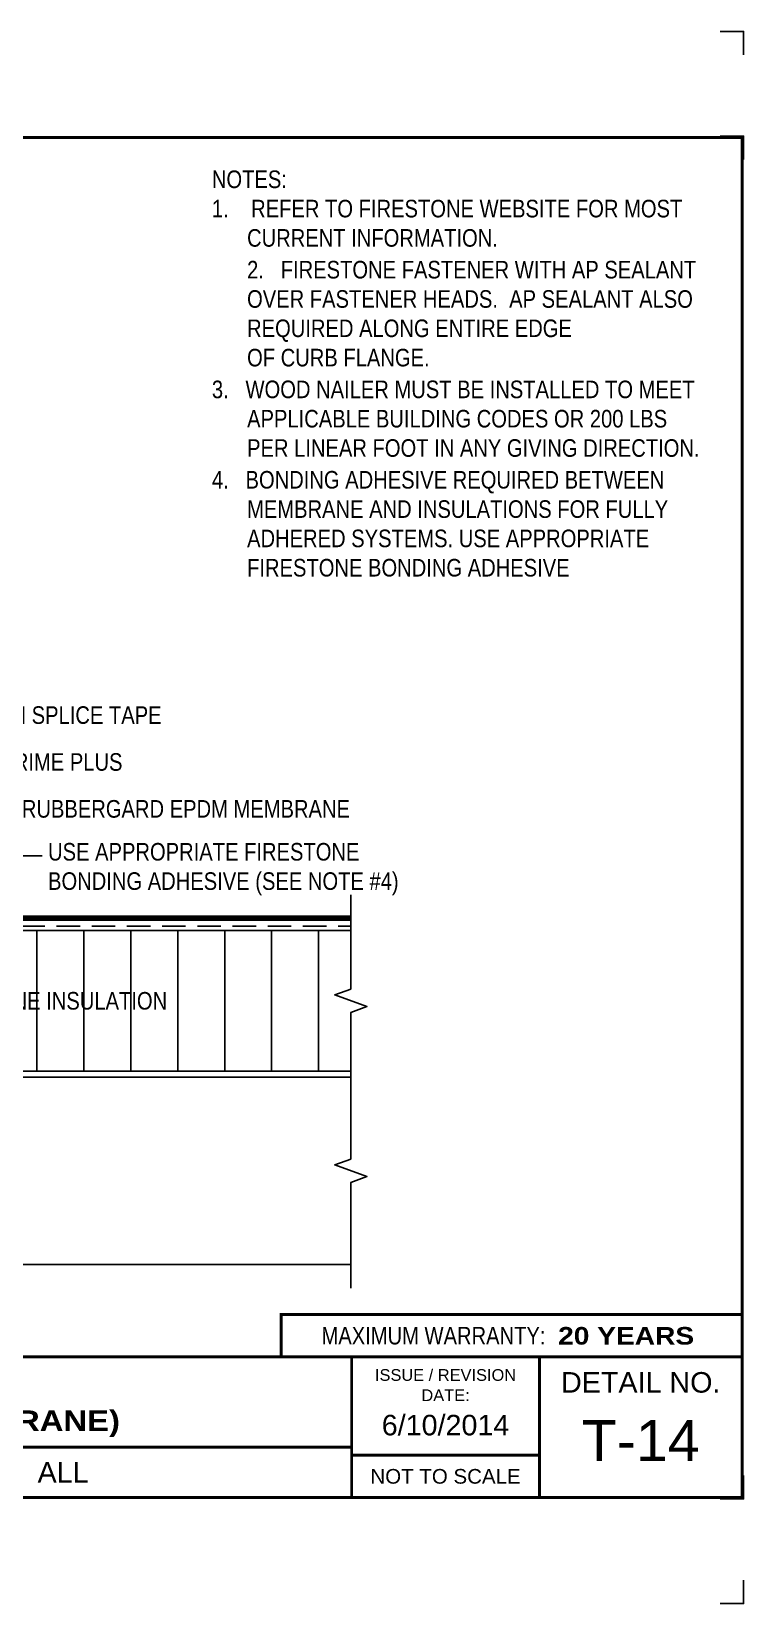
# Model space of a CAD drawing. Header units: inches. Extents: x 255.4 to 275.5, y -94.6 to -77.9.
# Drawn here: x 267.89 to 275.48, y -94.63 to -77.87 of the extents above; entities that cross this region are included whole.
import ezdxf
from ezdxf.enums import TextEntityAlignment as Align

# ---------------------------------------------------------------- set-up
doc = ezdxf.new("R2010")
doc.units = ezdxf.units.IN
doc.header["$MEASUREMENT"] = 0
doc.linetypes.add('HIDDEN', pattern=[0.375, 0.25, -0.125])
doc.layers.get('0').update_dxf_attribs({"linetype": 'CONTINUOUS'})
doc.layers.get('DEFPOINTS').update_dxf_attribs({"linetype": 'CONTINUOUS'})
for name, color, linetype in [('FSBP-ADHESIVE', 1, 'HIDDEN'), ('FSBP-ANNO-NOTE', 7, 'CONTINUOUS'), ('FSBP-INSULATION', 7, 'CONTINUOUS'), ('FSBP-MEMBRANE', 7, 'CONTINUOUS'), ('FSBP-SUBSTRATE-GENERIC', 9, 'CONTINUOUS'), ('FSBP-TTLB', 7, 'CONTINUOUS'), ('FSBP-TTLB-BORDER', 7, 'CONTINUOUS'), ('FSBP-TTLB-TEXT', 7, 'CONTINUOUS')]:
    doc.layers.add(name, color=color, linetype=linetype)
doc.styles.add('FSBP_ARIAL', font='arial.ttf')
doc.styles.add('FSBP_ARIAL_BOLD', font='')
doc.styles.add('FSBP_ARIAL_NAR', font='ARIALN.TTF')
doc.styles.get('FSBP_ARIAL_BOLD').set_extended_font_data('Arial Black')
doc.dimstyles.new('FSBP-LEADER', dxfattribs={"dimtxt": 0.1875, "dimasz": 0.25, "dimexe": 0.0625, "dimexo": 0.125, "dimgap": 0.125, "dimtad": 0, "dimtih": 1, "dimtoh": 1, "dimdec": 4, "dimzin": 0, "dimdsep": 46, "dimlunit": 4, "dimtxsty": 'FSBP_ARIAL_NAR', "dimcen": 0.09375, "dimclrd": 256, "dimclre": 256, "dimclrt": 256, "dimadec": 0, "dimazin": 0, "dimtfac": 1, "dimtdec": 4, "dimtofl": 0, "dimtmove": 0, "dimatfit": 3, "dimfxl": 1, "dimtolj": 1, "dimtzin": 0, "dimlwd": -1, "dimlwe": -1, "dimarcsym": 0})

# ---------------------------------------------------------------- blocks, each defined once
blk = doc.blocks.new('TTLB-EPDM_2')
at = {"layer": 'DEFPOINTS', "linetype": 'Continuous', "ltscale": 1.75}
for points in [[(20.01562500000003, 13.88083333333333), (20.01562500000003, 14.13083333333333), (19.76562500000003, 14.13083333333333)], [(20.01562500000003, -2.380833333333342), (20.01562500000003, -2.630833333333342), (19.76562500000003, -2.630833333333342)]]:
    blk.add_lwpolyline(points, dxfattribs=at)
at = {"layer": 'DEFPOINTS', "color": 1}
for points in [[(20.015625, 12.765625), (20.015625, 13.015625), (19.765625, 13.015625)], [(20.015625, -1.265625), (20.015625, -1.515625), (19.765625, -1.515625)]]:
    blk.add_lwpolyline(points, dxfattribs=at)
at = {"layer": 'FSBP-TTLB', "const_width": 0.03125}
blk.add_lwpolyline([(15.09028770518938, 0), (20, 0), (20, 0.4512598240669945), (15.09028770518938, 0.4512598240669945)], close=True, dxfattribs=at)
for points in [[(0, 0), (0, -1.5), (20, -1.5), (20, 0), (0, 0)], [(15.84028770518938, 0), (15.84028770518938, -0.9643749050531198)], [(17.84110496735593, 0), (17.84110496735593, -1.5)], [(20, 0), (20, -1.5)], [(4.825208527206769, -0.9643749050531198), (15.84028770518938, -0.9643749050531198)], [(15.84028770518938, -0.9643749050531198), (15.84028770518938, -1.5)], [(15.84028770518938, -1.048740175933006), (17.84110496735593, -1.048740175933006)]]:
    blk.add_lwpolyline(points, dxfattribs=at)
at = {"layer": 'FSBP-TTLB-BORDER', "const_width": 0.03125}
blk.add_lwpolyline([(20, 0), (20, 13), (0, 13), (0, 0)], dxfattribs=at)
at = {"layer": 'FSBP-TTLB-TEXT', "style": 'FSBP_ARIAL_NAR'}
blk.add_text('MAXIMUM WARRANTY:', height=0.1875, dxfattribs=at).set_placement((17.90516569312837, 0.2256299120335257), align=Align.MIDDLE_RIGHT)
at = {"layer": 'FSBP-TTLB-TEXT', "style": 'FSBP_ARIAL'}
for s, height, p in [('ISSUE / REVISION', 0.125, (16.84069633627263, -0.1938496373466023)), ('DETAIL NO.', 0.21875, (18.92055248367797, -0.2724398367368792)), ('DATE:', 0.125, (16.84069633627263, -0.409973105348854)), ('NOT TO SCALE', 0.15625, (16.84069633627263, -1.274370087966503))]:
    blk.add_text(s, height=height, dxfattribs=at).set_placement(p, align=Align.MIDDLE_CENTER)
at = {"layer": 'FSBP-TTLB-TEXT'}
for tag, height, style, p in [('MAXIMUM_WARRANTY', 0.1875, 'FSBP_ARIAL_BOLD', (18.03987100774941, 0.2240244307510579)), ('ACCPT_SYSTEMS', 0.21875, 'FSBP_ARIAL', (12.49438170418193, -1.23218745252656))]:
    blk.add_attdef(tag, text='', height=height, dxfattribs=dict(at, style=style)).set_placement(p, align=Align.MIDDLE_LEFT)
for tag, height, style, p in [('DETAIL_DESCP_LINE_1', 0.21875, 'FSBP_ARIAL_BOLD', (10.33118450231211, -0.2831249841755152)), ('DETAIL_DESCP_LINE_2', 0.21875, 'FSBP_ARIAL_BOLD', (10.33118450231211, -0.6812499208775904)), ('ISSUE_REV_DATE', 0.21875, 'FSBP_ARIAL', (16.84069633627263, -0.7282559425942452)), ('DETAIL_NUMBER', 0.4375, 'FSBP_ARIAL', (18.91941590748775, -0.8931630692489421))]:
    blk.add_attdef(tag, text='', height=height, dxfattribs=dict(at, style=style)).set_placement(p, align=Align.MIDDLE_CENTER)

msp = doc.modelspace()

# ---------------------------------------------------------------- hatches: boundary and pattern name
at = {"layer": 'FSBP-INSULATION', "linetype": 'Continuous'}
h = msp.add_hatch(dxfattribs=at)
h.set_pattern_fill('LINE', color=256, scale=4, angle=90, style=0)
h.set_pattern_definition([(90, (68.95009015124941, -34.65450899949691), (-0.5, 3.061515884555943e-17), [])])
h.paths.add_polyline_path([(264.8032611832157, -88.95497418536065), (271.2941310185828, -88.95497418536065), (271.2941310185828, -88.20497418536065), (271.122413679867, -88.14247418536065), (271.2941310185828, -88.07997418536067), (271.2941310185828, -87.45497418536065), (264.8032611832156, -87.45497418536065)])
h.paths.add_polyline_path([(266.711351711404, -88.35042737431017), (269.3860404903945, -88.35042737431017), (269.3860404903945, -88.05939309736611), (266.711351711404, -88.05939309736611)], flags=24)

# ---------------------------------------------------------------- linework, layer by layer
at = {"layer": 'FSBP-ADHESIVE', "linetype": 'HIDDEN'}
msp.add_line((264.0344912391108, -87.40809918536065), (271.2941310185828, -87.40809918536065), dxfattribs=at)
at = {"layer": 'FSBP-INSULATION', "linetype": 'Continuous'}
msp.add_lwpolyline([(271.2941310185828, -88.95497418536065), (271.2941310185828, -88.32997418536065), (271.4658483572987, -88.26747418536065), (271.122413679867, -88.14247418536065), (271.2941310185828, -88.07997418536065), (271.2941310185828, -87.07350519333933)], dxfattribs=at)
at = {"layer": 'FSBP-INSULATION'}
msp.add_lwpolyline([(271.2941310185828, -87.45497418536065), (264.8032611832156, -87.45497418536065), (264.8032611832156, -88.95497418536065), (271.2941310185828, -88.95497418536065)], dxfattribs=at)
at = {"layer": 'FSBP-MEMBRANE', "const_width": 0.06}
msp.add_lwpolyline([(264.0344912391108, -87.32350519333933), (271.2941310185828, -87.32350519333933)], dxfattribs=at)
at = {"layer": 'FSBP-SUBSTRATE-GENERIC'}
for points in [[(271.2941310185828, -91.26747418536065), (271.2941310185828, -90.14247418536065), (271.4658483572987, -90.07997418536065), (271.122413679867, -89.95497418536065), (271.2941310185828, -89.89247418536065), (271.2941310185828, -88.95497418536065)], [(271.2941310185828, -89.01747418536065), (261.2407611832156, -89.01747418536065), (261.2407611832156, -91.01747418536065), (271.2941310185828, -91.01747418536065)]]:
    msp.add_lwpolyline(points, dxfattribs=at)

# ---------------------------------------------------------------- block references
at = {"ltscale": 1.75}
ref = msp.add_blockref('TTLB-EPDM_2', (255.4627011304546, -92.00070450356408), dxfattribs=at)
ref.add_attrib('DETAIL_DESCP_LINE_2', '(UNIT FLANGE ABOVE MEMBRANE)', dxfattribs={"layer": 'FSBP-TTLB-TEXT', "height": 0.21875, "style": 'FSBP_ARIAL_BOLD'}).set_placement((265.7938856327667, -92.68195442444167), align=Align.MIDDLE_CENTER)
ref.add_attrib('ACCPT_SYSTEMS', 'ALL', dxfattribs={"layer": 'FSBP-TTLB-TEXT', "height": 0.21875, "style": 'FSBP_ARIAL'}).set_placement((267.9570828346365, -93.23289195609064), align=Align.MIDDLE_LEFT)
ref.add_attrib('ISSUE_REV_DATE', '6/10/2014', dxfattribs={"layer": 'FSBP-TTLB-TEXT', "height": 0.21875, "style": 'FSBP_ARIAL'}).set_placement((272.3033974667272, -92.72896044615833), align=Align.MIDDLE_CENTER)
ref.add_attrib('DETAIL_NUMBER', 'T-14', dxfattribs={"layer": 'FSBP-TTLB-TEXT', "height": 0.4375, "style": 'FSBP_ARIAL'}).set_placement((274.3821170379424, -92.89386757281302), align=Align.MIDDLE_CENTER)
ref.add_attrib('MAXIMUM_WARRANTY', '20 YEARS', dxfattribs={"layer": 'FSBP-TTLB-TEXT', "height": 0.1875, "style": 'FSBP_ARIAL_BOLD'}).set_placement((273.502572138204, -91.77668007281302), align=Align.MIDDLE_LEFT)

# ---------------------------------------------------------------- texts
at = {"layer": 'FSBP-ANNO-NOTE', "style": 'FSBP_ARIAL_NAR'}
for s, p in [('3" QUICKSEAM SPLICE TAPE', (266.29013406161, -85.15862285607888)), ('QUICKPRIME PLUS', (266.8807790373915, -85.65862285607888)), ('RUBBERGARD EPDM MEMBRANE', (267.7894280905874, -86.15862285607888))]:
    msp.add_text(s, height=0.1875, dxfattribs=at).set_placement(p, align=Align.MIDDLE_LEFT)
msp.add_text('FIRESTONE INSULATION', height=0.1875, dxfattribs=at).set_placement((268.0486961008992, -88.20497418536065), align=Align.MIDDLE_CENTER)
at = {"layer": 'FSBP-ANNO-NOTE', "char_height": 0.1875, "attachment_point": 1, "style": 'FSBP_ARIAL_NAR'}
for s, width, heights, insert in [('\\A1;NOTES:\\P\\pi-0.375,l0.375;1.    REFER TO FIRESTONE WEBSITE FOR MOST \\P\\pi0;CURRENT INFORMATION.\\P{\\H0.083333x;\\P\\pi-0.375;}2.   FIRESTONE FASTENER WITH AP SEALANT OVER FASTENER HEADS.  AP SEALANT ALSO REQUIRED ALONG ENTIRE EDGE \\P\\pi0;OF CURB FLANGE.\\P\\pi-0.375;{\\H0.083333x;\\P}3.   WOOD NAILER MUST BE INSTALLED TO MEET APPLICABLE BUILDING CODES OR 200 LBS PER LINEAR FOOT IN ANY GIVING DIRECTION.\\P{\\H0.083333x;\\P}4.   BONDING ADHESIVE REQUIRED BETWEEN MEMBRANE AND INSULATIONS FOR FULLY ADHERED SYSTEMS. {\\A0;USE APPROPRIATE FIRESTONE BONDING ADHESIVE}', 5.24665766851831, [5.057923828131862], (269.8139546350321, -79.35233771301137)), ('USE APPROPRIATE FIRESTONE BONDING ADHESIVE (SEE NOTE #4)', 4.057734987007279, [0.5937539391998188], (268.0684292131488, -86.52235677559207))]:
    msp.add_mtext_dynamic_manual_height_columns(s, width=width, gutter_width=5, heights=heights, dxfattribs=dict(at, insert=insert))

# ---------------------------------------------------------------- leaders
at = {"layer": 'FSBP-ANNO-NOTE'}
msp.add_leader([(267.4395583758248, -87.40809918536065), (267.7544680613738, -86.65862285607888), (268.0044680613738, -86.65862285607888)], dimstyle='FSBP-LEADER', dxfattribs=at)

doc.saveas('drawing.dxf')
